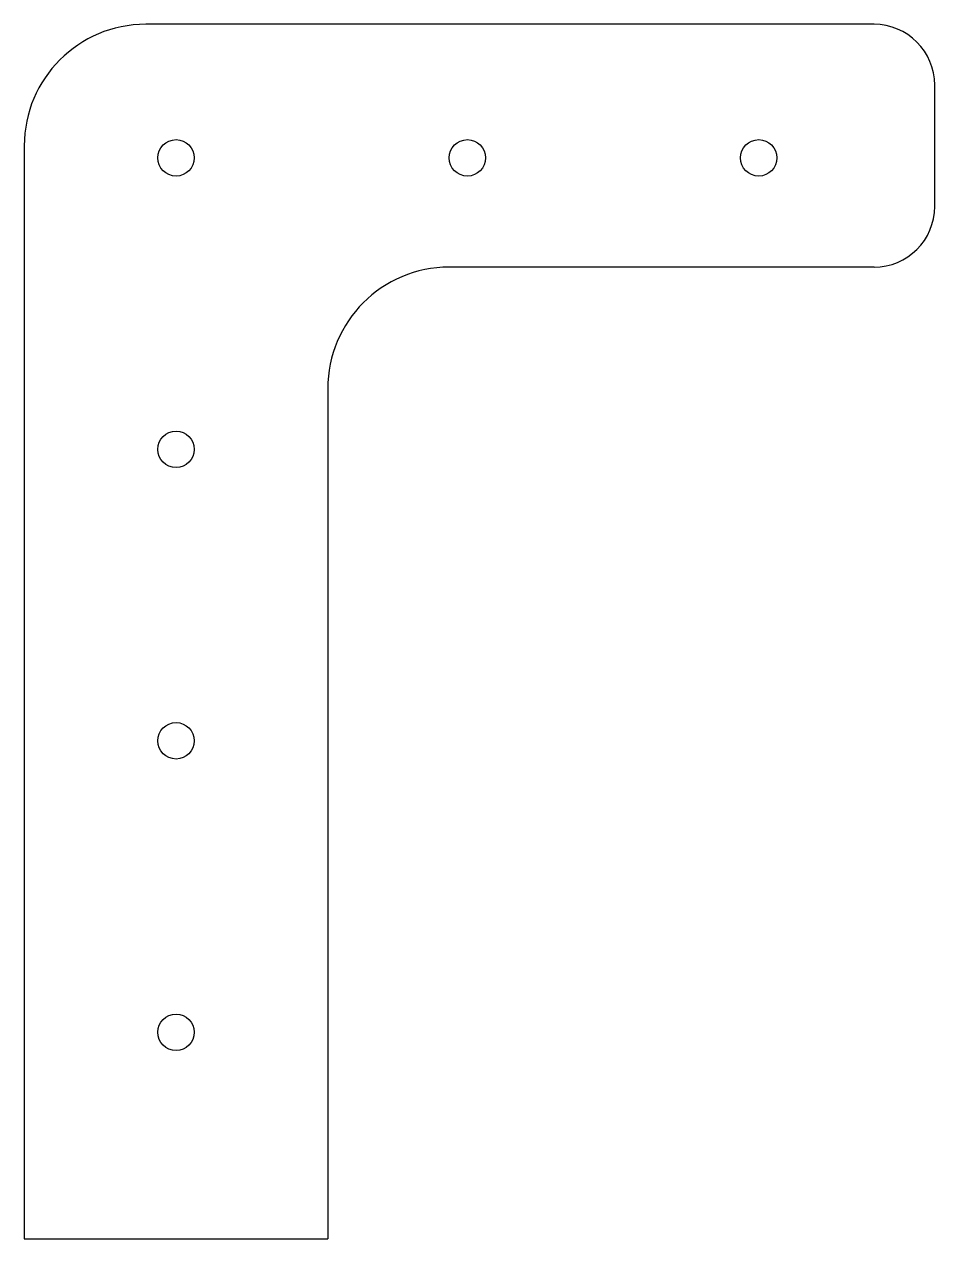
# Model space of a CAD drawing. Header units: millimetres. Extents: x 0 to 75, y -100 to 0.
import ezdxf

# ---------------------------------------------------------------- set-up
doc = ezdxf.new("R2010")
doc.units = ezdxf.units.MM

msp = doc.modelspace()

# ---------------------------------------------------------------- linework, layer by layer
at = {"color": 7, "linetype": 'Continuous', "lineweight": 25}
for p, q in [((70, 0), (10, 0)), ((75, -15), (75, -5)), ((0, -10), (0, -100)), ((70, -20), (35, -20)), ((25, -30), (25, -100)), ((0, -100), (25, -100))]:
    msp.add_line(p, q, dxfattribs=at)
for centre in [(12.5, -11), (36.5, -11), (60.5, -11), (12.5, -35), (12.5, -59), (12.5, -83)]:
    msp.add_circle(centre, 1.5, dxfattribs=at)
for centre, radius, start, end in [((70, -5), 5, 0, 90), ((10, -10), 10, 90, 180), ((70, -15), 5, 270, 0), ((35, -30), 10, 90, 180)]:
    msp.add_arc(centre, radius, start, end, dxfattribs=at)

doc.saveas('drawing.dxf')
